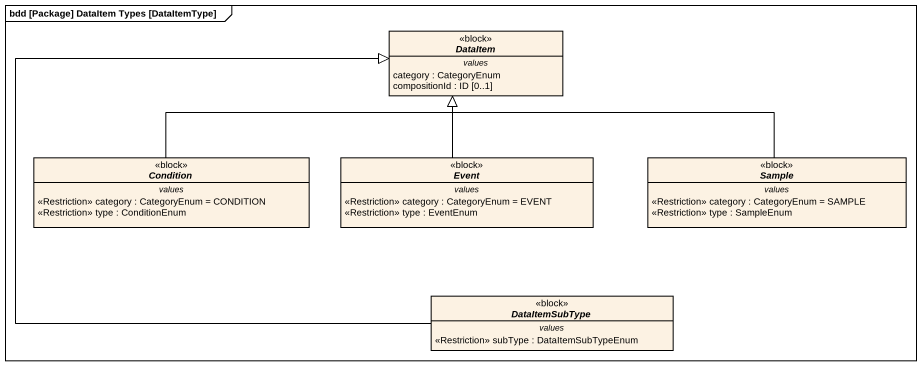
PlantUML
@startuml
mainframe bdd [Package] DataItem Types [DataItemType]
hide circle
hide empty members
abstract class DataItem <<block>> {
  -- values --
  category : CategoryEnum
  compositionId : ID [0..1]
}
abstract class Condition <<block>> {
  -- values --
  <<Restriction>> category : CategoryEnum = CONDITION
  <<Restriction>> type : ConditionEnum
}
abstract class Event <<block>> {
  -- values --
  <<Restriction>> category : CategoryEnum = EVENT
  <<Restriction>> type : EventEnum
}
abstract class Sample <<block>> {
  -- values --
  <<Restriction>> category : CategoryEnum = SAMPLE
  <<Restriction>> type : SampleEnum
}
abstract class DataItemSubType <<block>> {
  -- values --
  <<Restriction>> subType : DataItemSubTypeEnum
}
Condition -right-|> DataItem
Event -up-|> DataItem
Sample -left-|> DataItem
DataItemSubType -up-|> DataItem
@enduml
